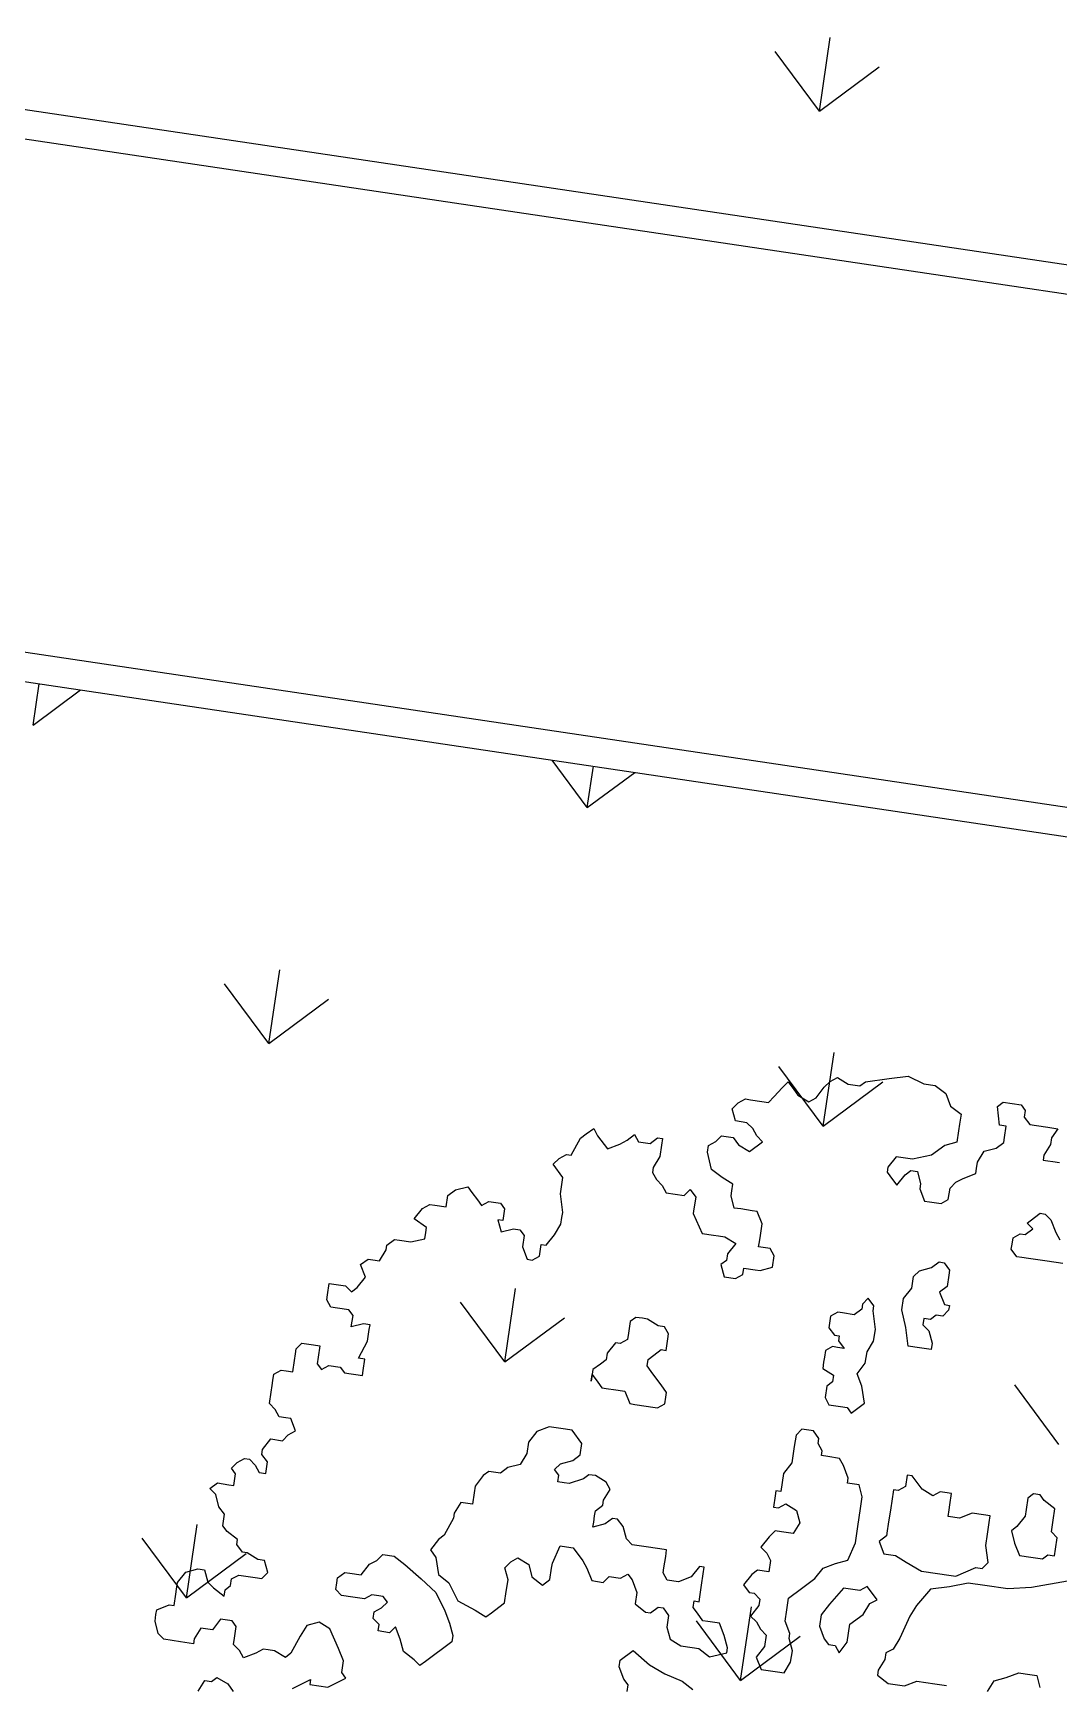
# Model space of a CAD drawing. Header units: millimetres. Extents: x 338 to 506, y 179 to 335.
# Drawn here: x 373.91 to 379.17, y 212.67 to 221.14 of the extents above; entities that cross this region are included whole.
import ezdxf

# ---------------------------------------------------------------- set-up
doc = ezdxf.new("R2010")
doc.units = ezdxf.units.MM
for name, color, linetype in [('ANDEN', 251, 'Continuous'), ('ARBOL-TOP', 3, 'Continuous'), ('MUROS', 32, 'Continuous')]:
    doc.layers.add(name, color=color, linetype=linetype)

# ---------------------------------------------------------------- blocks, each defined once
blk = doc.blocks.new('*X894')
at = {"color": 0}
for p, q in [((32.6423, 116.9213), (32.8566, 116.7071)), ((32.6423, 116.9213), (32.8566, 116.9213)), ((28.3318, 115.4845), (28.6012, 115.7539)), ((31.2055, 115.4845), (31.4749, 115.7539)), ((28.3318, 115.4845), (28.6012, 115.2151)), ((28.3318, 115.4845), (28.7128, 115.4845)), ((31.2055, 115.4845), (31.4749, 115.2151)), ((31.2055, 115.4845), (31.5865, 115.4845)), ((29.7687, 114.0477), (30.0381, 114.3171)), ((32.6423, 114.0477), (32.8566, 114.262)), ((29.7687, 114.0477), (30.0381, 113.7783)), ((29.7687, 114.0477), (30.1497, 114.0477)), ((32.6423, 114.0477), (32.8566, 113.8334)), ((32.6423, 114.0477), (32.8566, 114.0477)), ((28.3318, 112.6108), (28.6012, 112.8802)), ((31.2055, 112.6108), (31.4749, 112.8802)), ((28.3318, 112.6108), (28.6012, 112.3414)), ((28.3318, 112.6108), (28.7128, 112.6108)), ((31.2055, 112.6108), (31.4749, 112.3414)), ((31.2055, 112.6108), (31.5865, 112.6108)), ((29.7687, 111.174), (30.0381, 111.4434))]:
    blk.add_line(p, q, dxfattribs=at)
blk = doc.blocks.new('*X961')
at = {"color": 0}
for q in [(36.6191, 113.6656), (36.6191, 113.1268), (36.7307, 113.3962)]:
    blk.add_line((36.3497, 113.3962), q, dxfattribs=at)
blk = doc.blocks.new('ARBOLITO')
at = {"linetype": 'ByBlock'}
for points in [[(461.9159, 68.9761), (461.9076, 68.9906), (461.8931, 69.0135), (461.8785, 69.0197), (461.864, 69.0135), (461.8577, 68.9989), (461.8494, 68.9761), (461.8432, 68.9698), (461.8286, 68.9761), (461.8203, 68.9761), (461.8141, 68.9761), (461.8058, 68.9698), (461.7912, 68.9615), (461.785, 68.9698), (461.7767, 68.9761), (461.7767, 68.9844), (461.7767, 68.9989), (461.7705, 69.0052), (461.7559, 69.0052), (461.7476, 68.9906), (461.7331, 68.9906), (461.7268, 68.9761), (461.7268, 68.9698), (461.7102, 68.9698), (461.6894, 68.9698), (461.6811, 68.9761), (461.6749, 68.9906), (461.6749, 68.9989), (461.6749, 69.0052), (461.6894, 69.0135), (461.6957, 69.0135), (461.6957, 69.028), (461.6957, 69.0343), (461.6957, 69.0426), (461.704, 69.0571), (461.7185, 69.0633), (461.7268, 69.0633), (461.7331, 69.0488), (461.7414, 69.0426), (461.7559, 69.0343), (461.7559, 69.0426), (461.7621, 69.0488), (461.7621, 69.0571), (461.7705, 69.0633), (461.785, 69.0633), (461.7912, 69.0633), (461.7996, 69.0633), (461.8058, 69.0717), (461.7996, 69.0862), (461.7912, 69.0862), (461.7767, 69.0924), (461.7705, 69.0924), (461.7621, 69.1008), (461.7621, 69.107), (461.7476, 69.1153), (461.7414, 69.1215), (461.7414, 69.1361), (461.7331, 69.1444), (461.7268, 69.1589), (461.7185, 69.1652), (461.7268, 69.1735), (461.7414, 69.1735), (461.7476, 69.1735), (461.7476, 69.188), (461.7414, 69.1943), (461.7476, 69.2026), (461.7559, 69.2088), (461.7621, 69.2088), (461.7705, 69.2026), (461.7767, 69.1943), (461.785, 69.1943), (461.785, 69.2088), (461.7767, 69.2171), (461.7767, 69.2233), (461.785, 69.2379), (461.7996, 69.2379), (461.8058, 69.2462), (461.8141, 69.2524), (461.8058, 69.267), (461.7996, 69.267), (461.7912, 69.267), (461.785, 69.2753), (461.7767, 69.2815), (461.7767, 69.2961), (461.7767, 69.3044), (461.7767, 69.3106), (461.7767, 69.3189), (461.785, 69.3252), (461.7912, 69.3252), (461.7996, 69.3252), (461.7996, 69.3397), (461.7996, 69.348), (461.7996, 69.3543), (461.8058, 69.3626), (461.8203, 69.3626), (461.8286, 69.3626), (461.8286, 69.348), (461.8286, 69.3397), (461.8349, 69.3335), (461.8432, 69.3397), (461.8577, 69.3397), (461.864, 69.3335), (461.8723, 69.3335), (461.8785, 69.3335), (461.8868, 69.3335), (461.8868, 69.3397), (461.8868, 69.3543), (461.8785, 69.3543), (461.8868, 69.3771), (461.8868, 69.3917), (461.8868, 69.3979), (461.8785, 69.3979), (461.864, 69.3917), (461.864, 69.4062), (461.8577, 69.4124), (461.8432, 69.4124), (461.8349, 69.4124), (461.8286, 69.4207), (461.8286, 69.427), (461.8286, 69.4415), (461.8432, 69.4415), (461.8494, 69.4415), (461.8577, 69.4353), (461.864, 69.4415), (461.8723, 69.4561), (461.864, 69.4706), (461.8723, 69.4789), (461.8785, 69.4789), (461.8868, 69.4789), (461.8931, 69.4935), (461.8931, 69.4997), (461.9014, 69.508), (461.9076, 69.508), (461.9221, 69.508), (461.9388, 69.5143), (461.9388, 69.5226), (461.9388, 69.5288), (461.9221, 69.5371), (461.9305, 69.5517), (461.9388, 69.5579), (461.945, 69.5579), (461.9595, 69.5579), (461.9595, 69.5724), (461.9679, 69.5807), (461.9824, 69.587), (461.9886, 69.5807), (461.997, 69.5724), (462.0032, 69.5662), (462.0115, 69.5724), (462.026, 69.5724), (462.0323, 69.5662), (462.0323, 69.5517), (462.026, 69.5517), (462.0323, 69.5371), (462.0468, 69.5433), (462.0551, 69.5433), (462.0614, 69.5371), (462.0614, 69.5226), (462.0697, 69.508), (462.0759, 69.508), (462.0842, 69.5143), (462.0842, 69.5288), (462.0905, 69.5288), (462.0988, 69.5433), (462.105, 69.5579), (462.105, 69.5662), (462.105, 69.5724), (462.0988, 69.5953), (462.0988, 69.6161), (462.0842, 69.6306), (462.0905, 69.6389), (462.0988, 69.6452), (462.105, 69.6452), (462.1133, 69.668), (462.1195, 69.6742), (462.1279, 69.6826), (462.1341, 69.6742), (462.1486, 69.6597), (462.1632, 69.668), (462.1715, 69.6742), (462.1798, 69.6826), (462.186, 69.6742), (462.2006, 69.6742), (462.2089, 69.6826), (462.2151, 69.6826), (462.2151, 69.6742), (462.2151, 69.6597), (462.2089, 69.6452), (462.2089, 69.6389), (462.2151, 69.6306), (462.2234, 69.6244), (462.2297, 69.6161), (462.2525, 69.6161), (462.2588, 69.6244), (462.2671, 69.6161), (462.2671, 69.6015), (462.2671, 69.5953), (462.2816, 69.5724), (462.2962, 69.5724), (462.3024, 69.5724), (462.3107, 69.5724), (462.3253, 69.5662), (462.3169, 69.5517), (462.3169, 69.5433), (462.3107, 69.5371), (462.3169, 69.5226), (462.3315, 69.5226), (462.3398, 69.5288), (462.3398, 69.5371), (462.3543, 69.5371), (462.3606, 69.5371), (462.3751, 69.5433), (462.3751, 69.5579), (462.3689, 69.5662), (462.3543, 69.5662), (462.3543, 69.5724), (462.3543, 69.5807), (462.3543, 69.5953), (462.346, 69.6098), (462.3398, 69.6098), (462.3253, 69.6098), (462.3169, 69.6098), (462.3107, 69.6244), (462.3107, 69.6306), (462.3107, 69.6389), (462.2962, 69.6452), (462.2816, 69.6535), (462.2733, 69.6742), (462.2733, 69.6826), (462.2816, 69.6888), (462.2879, 69.6971), (462.3024, 69.6971), (462.3107, 69.6888), (462.3253, 69.6826), (462.3398, 69.6971), (462.3315, 69.7033), (462.3253, 69.7117), (462.3169, 69.7179), (462.3024, 69.7179), (462.2962, 69.7324), (462.3024, 69.7407), (462.3107, 69.747), (462.3169, 69.747), (462.3315, 69.747), (462.3398, 69.747), (462.346, 69.7553), (462.3543, 69.7678), (462.3606, 69.7761), (462.3689, 69.7678), (462.3751, 69.7615), (462.3897, 69.7553), (462.398, 69.7615), (462.4063, 69.7761), (462.4125, 69.7844), (462.4208, 69.7906), (462.4354, 69.7844), (462.4499, 69.7844), (462.4562, 69.7906), (462.4853, 69.7989), (462.5081, 69.8052), (462.5289, 69.7989), (462.5434, 69.7989), (462.558, 69.7906), (462.5663, 69.7761), (462.5808, 69.7678), (462.5808, 69.7553), (462.5808, 69.747), (462.5808, 69.7324), (462.5663, 69.7262), (462.5517, 69.7117), (462.5289, 69.7033), (462.5143, 69.7033), (462.5081, 69.7033), (462.4998, 69.6888), (462.4998, 69.6826), (462.5081, 69.6742), (462.5143, 69.668), (462.5227, 69.6826), (462.5289, 69.6888), (462.5372, 69.6888), (462.5434, 69.6742), (462.5434, 69.668), (462.5517, 69.6535), (462.558, 69.6535), (462.5725, 69.6535), (462.5808, 69.6597), (462.5808, 69.6742), (462.5871, 69.6826), (462.5954, 69.6888), (462.6099, 69.6971), (462.6099, 69.7033), (462.6099, 69.7117), (462.6162, 69.7262), (462.6307, 69.7324), (462.639, 69.7407), (462.639, 69.747), (462.639, 69.7615), (462.6307, 69.7615), (462.6245, 69.7844), (462.6307, 69.7906), (462.6536, 69.7906), (462.6598, 69.7844), (462.6598, 69.7761), (462.6681, 69.7678), (462.6764, 69.7678), (462.691, 69.7678), (462.7034, 69.7678), (462.6972, 69.7553), (462.6972, 69.747), (462.691, 69.7324), (462.691, 69.7262), (462.6972, 69.7262), (462.7034, 69.7262), (462.7117, 69.7262)], [(461.7414, 68.9117), (461.7476, 68.9262), (461.7559, 68.9262), (461.7621, 68.9324), (461.7767, 68.9262), (461.785, 68.9179)], [(461.8577, 68.9324), (461.8785, 68.947), (461.8785, 68.9408), (461.9014, 68.9408), (461.9221, 68.9553), (461.9159, 68.9615), (461.9159, 68.9761), (461.9159, 68.9761)], [(461.9159, 68.9761), (461.9076, 68.9906), (461.8931, 69.0135), (461.8785, 69.0197), (461.864, 69.0135), (461.8577, 68.9989), (461.8494, 68.9761), (461.8432, 68.9698), (461.8286, 68.9761), (461.8203, 68.9761), (461.8141, 68.9761), (461.8058, 68.9698), (461.7912, 68.9615), (461.785, 68.9698), (461.7767, 68.9761), (461.7767, 68.9844), (461.7767, 68.9989), (461.7705, 69.0052), (461.7559, 69.0052), (461.7476, 68.9906), (461.7331, 68.9906), (461.7268, 68.9761), (461.7268, 68.9698), (461.7102, 68.9698), (461.6894, 68.9698), (461.6811, 68.9761), (461.6749, 68.9906), (461.6749, 68.9989), (461.6749, 69.0052), (461.6894, 69.0135), (461.6957, 69.0135), (461.6957, 69.028), (461.6957, 69.0343), (461.6957, 69.0426), (461.704, 69.0571), (461.7185, 69.0633), (461.7268, 69.0633), (461.7331, 69.0488), (461.7414, 69.0426), (461.7559, 69.0343), (461.7559, 69.0426), (461.7621, 69.0488), (461.7621, 69.0571), (461.7705, 69.0633), (461.785, 69.0633), (461.7912, 69.0633), (461.7996, 69.0633), (461.8058, 69.0717), (461.7996, 69.0862), (461.7912, 69.0862), (461.7767, 69.0924), (461.7705, 69.0924), (461.7621, 69.1008), (461.7621, 69.107), (461.7476, 69.1153), (461.7414, 69.1215), (461.7414, 69.1361), (461.7331, 69.1444), (461.7268, 69.1589), (461.7185, 69.1652), (461.7268, 69.1735), (461.7414, 69.1735), (461.7476, 69.1735), (461.7476, 69.188), (461.7414, 69.1943), (461.7476, 69.2026), (461.7559, 69.2088), (461.7621, 69.2088), (461.7705, 69.2026), (461.7767, 69.1943), (461.785, 69.1943), (461.785, 69.2088), (461.7767, 69.2171), (461.7767, 69.2233), (461.785, 69.2379), (461.7996, 69.2379), (461.8058, 69.2462), (461.8141, 69.2524), (461.8058, 69.267), (461.7996, 69.267), (461.7912, 69.267), (461.785, 69.2753), (461.7767, 69.2815), (461.7767, 69.2961), (461.7767, 69.3044), (461.7767, 69.3106), (461.7767, 69.3189), (461.785, 69.3252), (461.7912, 69.3252), (461.7996, 69.3252), (461.7996, 69.3397), (461.7996, 69.348), (461.7996, 69.3543), (461.8058, 69.3626), (461.8203, 69.3626), (461.8286, 69.3626), (461.8286, 69.348), (461.8286, 69.3397), (461.8349, 69.3335), (461.8432, 69.3397), (461.8577, 69.3397), (461.864, 69.3335), (461.8723, 69.3335), (461.8785, 69.3335), (461.8868, 69.3335), (461.8868, 69.3397), (461.8868, 69.3543), (461.8785, 69.3543), (461.8868, 69.3771), (461.8868, 69.3917), (461.8868, 69.3979), (461.8785, 69.3979), (461.864, 69.3917), (461.864, 69.4062), (461.8577, 69.4124), (461.8432, 69.4124), (461.8349, 69.4124), (461.8286, 69.4207), (461.8286, 69.427), (461.8286, 69.4415), (461.8432, 69.4415), (461.8494, 69.4415), (461.8577, 69.4353), (461.864, 69.4415), (461.8723, 69.4561), (461.864, 69.4706), (461.8723, 69.4789), (461.8785, 69.4789), (461.8868, 69.4789), (461.8931, 69.4935), (461.8931, 69.4997), (461.9014, 69.508), (461.9076, 69.508), (461.9221, 69.508), (461.9388, 69.5143), (461.9388, 69.5226), (461.9388, 69.5288), (461.9221, 69.5371), (461.9305, 69.5517), (461.9388, 69.5579), (461.945, 69.5579), (461.9595, 69.5579), (461.9595, 69.5724), (461.9679, 69.5807), (461.9824, 69.587), (461.9886, 69.5807), (461.997, 69.5724), (462.0032, 69.5662), (462.0115, 69.5724), (462.026, 69.5724), (462.0323, 69.5662), (462.0323, 69.5517), (462.026, 69.5517), (462.0323, 69.5371), (462.0468, 69.5433), (462.0551, 69.5433), (462.0614, 69.5371), (462.0614, 69.5226), (462.0697, 69.508), (462.0759, 69.508), (462.0842, 69.5143), (462.0842, 69.5288), (462.0905, 69.5288), (462.0988, 69.5433), (462.105, 69.5579), (462.105, 69.5662), (462.105, 69.5724), (462.0988, 69.5953), (462.0988, 69.6161), (462.0842, 69.6306), (462.0905, 69.6389), (462.0988, 69.6452), (462.105, 69.6452), (462.1133, 69.668), (462.1195, 69.6742), (462.1279, 69.6826), (462.1341, 69.6742), (462.1486, 69.6597), (462.1632, 69.668), (462.1715, 69.6742), (462.1798, 69.6826), (462.186, 69.6742), (462.2006, 69.6742), (462.2089, 69.6826), (462.2151, 69.6826), (462.2151, 69.6742), (462.2151, 69.6597), (462.2089, 69.6452), (462.2089, 69.6389), (462.2151, 69.6306), (462.2234, 69.6244), (462.2297, 69.6161), (462.2525, 69.6161), (462.2588, 69.6244), (462.2671, 69.6161), (462.2671, 69.6015), (462.2671, 69.5953), (462.2816, 69.5724), (462.2962, 69.5724), (462.3024, 69.5724), (462.3107, 69.5724), (462.3253, 69.5662), (462.3169, 69.5517), (462.3169, 69.5433), (462.3107, 69.5371), (462.3169, 69.5226), (462.3315, 69.5226), (462.3398, 69.5288), (462.3398, 69.5371), (462.3543, 69.5371), (462.3606, 69.5371), (462.3751, 69.5433), (462.3751, 69.5579), (462.3689, 69.5662), (462.3543, 69.5662), (462.3543, 69.5724), (462.3543, 69.5807), (462.3543, 69.5953), (462.346, 69.6098), (462.3398, 69.6098), (462.3253, 69.6098), (462.3169, 69.6098), (462.3107, 69.6244), (462.3107, 69.6306), (462.3107, 69.6389), (462.2962, 69.6452), (462.2816, 69.6535), (462.2733, 69.6742), (462.2733, 69.6826), (462.2816, 69.6888), (462.2879, 69.6971), (462.3024, 69.6971), (462.3107, 69.6888), (462.3253, 69.6826), (462.3398, 69.6971), (462.3315, 69.7033), (462.3253, 69.7117), (462.3169, 69.7179), (462.3024, 69.7179), (462.2962, 69.7324), (462.3024, 69.7407), (462.3107, 69.747), (462.3169, 69.747), (462.3315, 69.747), (462.3398, 69.747), (462.346, 69.7553), (462.3543, 69.7678), (462.3606, 69.7761), (462.3689, 69.7678), (462.3751, 69.7615), (462.3897, 69.7553), (462.398, 69.7615), (462.4063, 69.7761), (462.4125, 69.7844), (462.4208, 69.7906), (462.4354, 69.7844), (462.4499, 69.7844), (462.4562, 69.7906), (462.4853, 69.7989), (462.5081, 69.8052), (462.5289, 69.7989), (462.5434, 69.7989), (462.558, 69.7906), (462.5663, 69.7761), (462.5808, 69.7678), (462.5808, 69.7553), (462.5808, 69.747), (462.5808, 69.7324), (462.5663, 69.7262), (462.5517, 69.7117), (462.5289, 69.7033), (462.5143, 69.7033), (462.5081, 69.7033), (462.4998, 69.6888), (462.4998, 69.6826), (462.5081, 69.6742), (462.5143, 69.668), (462.5227, 69.6826), (462.5289, 69.6888), (462.5372, 69.6888), (462.5434, 69.6742), (462.5434, 69.668), (462.5517, 69.6535), (462.558, 69.6535), (462.5725, 69.6535), (462.5808, 69.6597), (462.5808, 69.6742), (462.5871, 69.6826), (462.5954, 69.6888), (462.6099, 69.6971), (462.6099, 69.7033), (462.6099, 69.7117), (462.6162, 69.7262), (462.6307, 69.7324), (462.639, 69.7407), (462.639, 69.747), (462.639, 69.7615), (462.6307, 69.7615), (462.6245, 69.7844), (462.6307, 69.7906), (462.6536, 69.7906), (462.6598, 69.7844), (462.6598, 69.7761), (462.6681, 69.7678), (462.6764, 69.7678), (462.691, 69.7678), (462.7034, 69.7678), (462.6972, 69.7553), (462.6972, 69.747), (462.691, 69.7324), (462.691, 69.7262), (462.6972, 69.7262), (462.7034, 69.7262), (462.7117, 69.7262)], [(461.7414, 68.9117), (461.7476, 68.9262), (461.7559, 68.9262), (461.7621, 68.9324), (461.7767, 68.9262), (461.785, 68.9179)], [(461.8577, 68.9324), (461.8785, 68.947), (461.8785, 68.9408), (461.9014, 68.9408), (461.9221, 68.9553), (461.9159, 68.9615), (461.9159, 68.9761)], [(462.7117, 69.6015), (462.6972, 69.6015), (462.691, 69.6015), (462.6827, 69.6015), (462.6764, 69.6015), (462.6681, 69.6098), (462.6681, 69.6161), (462.6681, 69.6244), (462.6764, 69.6306), (462.6827, 69.6306), (462.691, 69.6389), (462.6827, 69.6452), (462.691, 69.6535), (462.6972, 69.6597), (462.7034, 69.6597), (462.7117, 69.6535), (462.7201, 69.6389), (462.7263, 69.6306)], [(462.7346, 69.6015), (462.7263, 69.6015), (462.7117, 69.6015), (462.7117, 69.6015)], [(462.7117, 69.6015), (462.6972, 69.6015), (462.691, 69.6015), (462.6827, 69.6015), (462.6764, 69.6015), (462.6681, 69.6098), (462.6681, 69.6161), (462.6681, 69.6244), (462.6764, 69.6306), (462.6827, 69.6306), (462.691, 69.6389), (462.6827, 69.6452), (462.691, 69.6535), (462.6972, 69.6597), (462.7034, 69.6597), (462.7117, 69.6535), (462.7201, 69.6389), (462.7263, 69.6306)], [(462.7346, 69.6015), (462.7263, 69.6015), (462.7117, 69.6015)], [(462.5725, 69.508), (462.5725, 69.4997), (462.5808, 69.4935), (462.5871, 69.4789), (462.5871, 69.4706), (462.5725, 69.4706), (462.558, 69.4706), (462.5517, 69.4935), (462.5434, 69.5143), (462.5434, 69.5288), (462.5517, 69.5433), (462.5517, 69.5579), (462.558, 69.5662), (462.5725, 69.5724), (462.5808, 69.5807), (462.5871, 69.5807), (462.5954, 69.5724), (462.5954, 69.5662), (462.5954, 69.5517), (462.5871, 69.5433), (462.5954, 69.5288), (462.6016, 69.5288), (462.6016, 69.5226), (462.5954, 69.5143), (462.5871, 69.5143), (462.5808, 69.508), (462.5725, 69.508), (462.5725, 69.508)], [(462.5725, 69.508), (462.5725, 69.4997), (462.5808, 69.4935), (462.5871, 69.4789), (462.5871, 69.4706), (462.5725, 69.4706), (462.558, 69.4706), (462.5517, 69.4935), (462.5434, 69.5143), (462.5434, 69.5288), (462.5517, 69.5433), (462.5517, 69.5579), (462.558, 69.5662), (462.5725, 69.5724), (462.5808, 69.5807), (462.5871, 69.5807), (462.5954, 69.5724), (462.5954, 69.5662), (462.5954, 69.5517), (462.5871, 69.5433), (462.5954, 69.5288), (462.6016, 69.5288), (462.6016, 69.5226), (462.5954, 69.5143), (462.5871, 69.5143), (462.5808, 69.508), (462.5725, 69.508)], [(462.5143, 69.3917), (462.5081, 69.4124), (462.4998, 69.427), (462.5081, 69.4415), (462.5081, 69.4561), (462.5143, 69.4706), (462.5143, 69.4852), (462.5081, 69.508), (462.5081, 69.5143), (462.4998, 69.5226), (462.4936, 69.5143), (462.4936, 69.508), (462.4853, 69.4997), (462.4707, 69.4997), (462.4645, 69.4997), (462.4562, 69.4935), (462.4562, 69.4789), (462.4645, 69.4706), (462.4707, 69.4706), (462.4707, 69.4644), (462.479, 69.4561), (462.4707, 69.4561), (462.4645, 69.4561), (462.4562, 69.4498), (462.4562, 69.4415), (462.4562, 69.4353), (462.4562, 69.427), (462.4707, 69.4207), (462.4707, 69.4124), (462.4645, 69.4062), (462.4645, 69.3917), (462.4707, 69.3833), (462.4853, 69.3833), (462.4936, 69.3833), (462.4998, 69.3771), (462.5143, 69.3917), (462.5143, 69.3917)], [(462.5143, 69.3917), (462.5081, 69.4124), (462.4998, 69.427), (462.5081, 69.4415), (462.5081, 69.4561), (462.5143, 69.4706), (462.5143, 69.4852), (462.5081, 69.508), (462.5081, 69.5143), (462.4998, 69.5226), (462.4936, 69.5143), (462.4936, 69.508), (462.4853, 69.4997), (462.4707, 69.4997), (462.4645, 69.4997), (462.4562, 69.4935), (462.4562, 69.4789), (462.4645, 69.4706), (462.4707, 69.4706), (462.4707, 69.4644), (462.479, 69.4561), (462.4707, 69.4561), (462.4645, 69.4561), (462.4562, 69.4498), (462.4562, 69.4415), (462.4562, 69.4353), (462.4562, 69.427), (462.4707, 69.4207), (462.4707, 69.4124), (462.4645, 69.4062), (462.4645, 69.3917), (462.4707, 69.3833), (462.4853, 69.3833), (462.4936, 69.3833), (462.4998, 69.3771), (462.5143, 69.3917)], [(462.1715, 69.3771), (462.1798, 69.3688), (462.186, 69.3626), (462.1944, 69.3626), (462.2006, 69.3626), (462.2151, 69.3626), (462.2234, 69.348), (462.2297, 69.348), (462.2442, 69.348), (462.2525, 69.348), (462.2588, 69.348), (462.2671, 69.3543), (462.2671, 69.3626), (462.2671, 69.3688), (462.2588, 69.3771), (462.2525, 69.3833), (462.2442, 69.3917), (462.238, 69.3979), (462.238, 69.4062), (462.2442, 69.4124), (462.2525, 69.4207), (462.2588, 69.4207), (462.2588, 69.4353), (462.2588, 69.4415), (462.2525, 69.4498), (462.2442, 69.4498), (462.2297, 69.4561), (462.2234, 69.4561), (462.2151, 69.4561), (462.2089, 69.4498), (462.2089, 69.4353), (462.2089, 69.427), (462.2006, 69.4207), (462.1944, 69.4207), (462.186, 69.4062), (462.186, 69.3979), (462.1798, 69.3917), (462.1715, 69.3833), (462.1715, 69.3688), (462.1715, 69.3771), (462.1715, 69.3771)], [(462.1715, 69.3771), (462.1798, 69.3688), (462.186, 69.3626), (462.1944, 69.3626), (462.2006, 69.3626), (462.2151, 69.3626), (462.2234, 69.348), (462.2297, 69.348), (462.2442, 69.348), (462.2525, 69.348), (462.2588, 69.348), (462.2671, 69.3543), (462.2671, 69.3626), (462.2671, 69.3688), (462.2588, 69.3771), (462.2525, 69.3833), (462.2442, 69.3917), (462.238, 69.3979), (462.238, 69.4062), (462.2442, 69.4124), (462.2525, 69.4207), (462.2588, 69.4207), (462.2588, 69.4353), (462.2588, 69.4415), (462.2525, 69.4498), (462.2442, 69.4498), (462.2297, 69.4561), (462.2234, 69.4561), (462.2151, 69.4561), (462.2089, 69.4498), (462.2089, 69.4353), (462.2089, 69.427), (462.2006, 69.4207), (462.1944, 69.4207), (462.186, 69.4062), (462.186, 69.3979), (462.1798, 69.3917), (462.1715, 69.3833), (462.1715, 69.3688), (462.1715, 69.3771)], [(462.5808, 69.0571), (462.5954, 69.0488), (462.6162, 69.0488), (462.6307, 69.0571), (462.6536, 69.0571), (462.6681, 69.0571)], [(462.7201, 69.0571), (462.7263, 69.0717), (462.7408, 69.0779), (462.7554, 69.0862), (462.7637, 69.0862), (462.7782, 69.0862), (462.7845, 69.0717)], [(462.799, 69.2088), (462.7554, 69.1943), (462.7263, 69.188), (462.6972, 69.188), (462.6764, 69.188), (462.6536, 69.1797), (462.6307, 69.1735), (462.6162, 69.1506), (462.6099, 69.1361), (462.6016, 69.107), (462.5954, 69.0924), (462.5871, 69.0862), (462.5871, 69.0779), (462.5808, 69.0633), (462.5808, 69.0571), (462.5808, 69.0571)], [(462.5808, 69.0571), (462.5954, 69.0488), (462.6162, 69.0488), (462.6307, 69.0571), (462.6536, 69.0571), (462.6681, 69.0571)], [(462.7201, 69.0571), (462.7263, 69.0717), (462.7408, 69.0779), (462.7554, 69.0862), (462.7637, 69.0862), (462.7782, 69.0862), (462.7845, 69.0717)], [(462.799, 69.2088), (462.7554, 69.1943), (462.7263, 69.188), (462.6972, 69.188), (462.6764, 69.188), (462.6536, 69.1797), (462.6307, 69.1735), (462.6162, 69.1506), (462.6099, 69.1361), (462.6016, 69.107), (462.5954, 69.0924), (462.5871, 69.0862), (462.5871, 69.0779), (462.5808, 69.0633), (462.5808, 69.0571)], [(462.4645, 69.0924), (462.4562, 69.107), (462.4562, 69.1215), (462.4562, 69.1361), (462.4707, 69.1506), (462.4853, 69.1652), (462.4936, 69.1797), (462.5081, 69.188), (462.5227, 69.1943), (462.5289, 69.2171), (462.5289, 69.2379), (462.5289, 69.2607), (462.5289, 69.2753), (462.5227, 69.2898), (462.5081, 69.2898), (462.5081, 69.2961), (462.4998, 69.3106), (462.4936, 69.3189), (462.479, 69.3189), (462.4707, 69.3189), (462.4707, 69.3252), (462.4645, 69.3335), (462.4645, 69.3397), (462.4562, 69.348), (462.4416, 69.348), (462.4354, 69.3397), (462.4354, 69.3252), (462.4354, 69.3044), (462.4271, 69.2898), (462.4271, 69.267), (462.4208, 69.267), (462.4208, 69.2607), (462.4208, 69.2462), (462.4271, 69.2462), (462.4354, 69.2524), (462.4499, 69.2462), (462.4562, 69.2317), (462.4499, 69.2171), (462.4354, 69.2171), (462.4271, 69.2171), (462.4208, 69.2088), (462.4125, 69.1943), (462.4208, 69.188), (462.4271, 69.1797), (462.4271, 69.1652), (462.4125, 69.1652), (462.4063, 69.1589), (462.398, 69.1444), (462.4063, 69.1361), (462.4125, 69.1361), (462.4208, 69.1298), (462.4208, 69.1215), (462.4125, 69.107), (462.4208, 69.1008), (462.4271, 69.0924), (462.4354, 69.0862), (462.4354, 69.0717), (462.4271, 69.0571), (462.4354, 69.0426), (462.4416, 69.0426), (462.4562, 69.0426), (462.4645, 69.0426), (462.4707, 69.0571), (462.4707, 69.0717), (462.4645, 69.0862), (462.4645, 69.0924), (462.4645, 69.0924)], [(462.4645, 69.0924), (462.4562, 69.107), (462.4562, 69.1215), (462.4562, 69.1361), (462.4707, 69.1506), (462.4853, 69.1652), (462.4936, 69.1797), (462.5081, 69.188), (462.5227, 69.1943), (462.5289, 69.2171), (462.5289, 69.2379), (462.5289, 69.2607), (462.5289, 69.2753), (462.5227, 69.2898), (462.5081, 69.2898), (462.5081, 69.2961), (462.4998, 69.3106), (462.4936, 69.3189), (462.479, 69.3189), (462.4707, 69.3189), (462.4707, 69.3252), (462.4645, 69.3335), (462.4645, 69.3397), (462.4562, 69.348), (462.4416, 69.348), (462.4354, 69.3397), (462.4354, 69.3252), (462.4354, 69.3044), (462.4271, 69.2898), (462.4271, 69.267), (462.4208, 69.267), (462.4208, 69.2607), (462.4208, 69.2462), (462.4271, 69.2462), (462.4354, 69.2524), (462.4499, 69.2462), (462.4562, 69.2317), (462.4499, 69.2171), (462.4354, 69.2171), (462.4271, 69.2171), (462.4208, 69.2088), (462.4125, 69.1943), (462.4208, 69.188), (462.4271, 69.1797), (462.4271, 69.1652), (462.4125, 69.1652), (462.4063, 69.1589), (462.398, 69.1444), (462.4063, 69.1361), (462.4125, 69.1361), (462.4208, 69.1298), (462.4208, 69.1215), (462.4125, 69.107), (462.4208, 69.1008), (462.4271, 69.0924), (462.4354, 69.0862), (462.4354, 69.0717), (462.4271, 69.0571), (462.4354, 69.0426), (462.4416, 69.0426), (462.4562, 69.0426), (462.4645, 69.0426), (462.4707, 69.0571), (462.4707, 69.0717), (462.4645, 69.0862), (462.4645, 69.0924)], [(462.3897, 69.0571), (462.3897, 69.0633), (462.3834, 69.0779), (462.3751, 69.0924), (462.3606, 69.0924), (462.3543, 69.0924), (462.346, 69.1008), (462.3398, 69.107), (462.3398, 69.1153), (462.346, 69.1153), (462.346, 69.1215), (462.346, 69.1361), (462.346, 69.1506), (462.346, 69.1589), (462.3398, 69.1589), (462.3315, 69.1444), (462.3169, 69.1361), (462.3024, 69.1361), (462.2962, 69.1444), (462.2962, 69.1506), (462.2962, 69.1652), (462.2962, 69.1735), (462.2816, 69.1735), (462.2733, 69.1735), (462.2671, 69.1735), (462.2525, 69.1735), (462.2442, 69.1797), (462.238, 69.1943), (462.2297, 69.2026), (462.2234, 69.2026), (462.2151, 69.1943), (462.2006, 69.188), (462.2006, 69.1943), (462.2006, 69.2026), (462.2006, 69.2088), (462.2089, 69.2171), (462.2089, 69.2233), (462.2151, 69.2379), (462.2089, 69.2462), (462.1944, 69.2524), (462.186, 69.2524), (462.1798, 69.2462), (462.1632, 69.2379), (462.1569, 69.2379), (462.1486, 69.2379), (462.1486, 69.2462), (462.1424, 69.2524), (462.1486, 69.2607), (462.1632, 69.267), (462.1715, 69.2753), (462.1715, 69.2898), (462.1569, 69.3044), (462.1424, 69.3044), (462.1279, 69.3044), (462.1133, 69.2961), (462.105, 69.2815), (462.105, 69.267), (462.0988, 69.2524), (462.0842, 69.2462), (462.0759, 69.2379), (462.0614, 69.2379), (462.0551, 69.2317), (462.0468, 69.2171), (462.0468, 69.2088), (462.0468, 69.1943), (462.0323, 69.1943), (462.026, 69.1797), (462.026, 69.1735), (462.0177, 69.1506), (462.0115, 69.1444), (462.0032, 69.1298), (462.0115, 69.1215), (462.0177, 69.1008), (462.0323, 69.0924), (462.0468, 69.0717), (462.0697, 69.0633), (462.0842, 69.0571), (462.0905, 69.0633), (462.0988, 69.0717), (462.105, 69.0779), (462.105, 69.0924), (462.105, 69.107), (462.0988, 69.1215), (462.105, 69.1298), (462.1133, 69.1361), (462.1279, 69.1298), (462.1341, 69.1153), (462.1486, 69.107), (462.1569, 69.1153), (462.1569, 69.1298), (462.1569, 69.1361), (462.1632, 69.1589), (462.1715, 69.1589), (462.1798, 69.1589), (462.1944, 69.1444), (462.2006, 69.1361), (462.2089, 69.1215), (462.2234, 69.1215), (462.2297, 69.1298), (462.2442, 69.1298), (462.2525, 69.1361), (462.2588, 69.1298), (462.2671, 69.1153), (462.2671, 69.1008), (462.2816, 69.0924), (462.2879, 69.0924), (462.2962, 69.1008), (462.3024, 69.1008), (462.3107, 69.0924), (462.3107, 69.0779), (462.3169, 69.0633), (462.3315, 69.0571), (462.346, 69.0571), (462.3543, 69.0571), (462.3689, 69.0488), (462.3897, 69.0571), (462.3897, 69.0571)], [(462.3897, 69.0571), (462.3897, 69.0633), (462.3834, 69.0779), (462.3751, 69.0924), (462.3606, 69.0924), (462.3543, 69.0924), (462.346, 69.1008), (462.3398, 69.107), (462.3398, 69.1153), (462.346, 69.1153), (462.346, 69.1215), (462.346, 69.1361), (462.346, 69.1506), (462.346, 69.1589), (462.3398, 69.1589), (462.3315, 69.1444), (462.3169, 69.1361), (462.3024, 69.1361), (462.2962, 69.1444), (462.2962, 69.1506), (462.2962, 69.1652), (462.2962, 69.1735), (462.2816, 69.1735), (462.2733, 69.1735), (462.2671, 69.1735), (462.2525, 69.1735), (462.2442, 69.1797), (462.238, 69.1943), (462.2297, 69.2026), (462.2234, 69.2026), (462.2151, 69.1943), (462.2006, 69.188), (462.2006, 69.1943), (462.2006, 69.2026), (462.2006, 69.2088), (462.2089, 69.2171), (462.2089, 69.2233), (462.2151, 69.2379), (462.2089, 69.2462), (462.1944, 69.2524), (462.186, 69.2524), (462.1798, 69.2462), (462.1632, 69.2379), (462.1569, 69.2379), (462.1486, 69.2379), (462.1486, 69.2462), (462.1424, 69.2524), (462.1486, 69.2607), (462.1632, 69.267), (462.1715, 69.2753), (462.1715, 69.2898), (462.1569, 69.3044), (462.1424, 69.3044), (462.1279, 69.3044), (462.1133, 69.2961), (462.105, 69.2815), (462.105, 69.267), (462.0988, 69.2524), (462.0842, 69.2462), (462.0759, 69.2379), (462.0614, 69.2379), (462.0551, 69.2317), (462.0468, 69.2171), (462.0468, 69.2088), (462.0468, 69.1943), (462.0323, 69.1943), (462.026, 69.1797), (462.026, 69.1735), (462.0177, 69.1506), (462.0115, 69.1444), (462.0032, 69.1298), (462.0115, 69.1215), (462.0177, 69.1008), (462.0323, 69.0924), (462.0468, 69.0717), (462.0697, 69.0633), (462.0842, 69.0571), (462.0905, 69.0633), (462.0988, 69.0717), (462.105, 69.0779), (462.105, 69.0924), (462.105, 69.107), (462.0988, 69.1215), (462.105, 69.1298), (462.1133, 69.1361), (462.1279, 69.1298), (462.1341, 69.1153), (462.1486, 69.107), (462.1569, 69.1153), (462.1569, 69.1298), (462.1569, 69.1361), (462.1632, 69.1589), (462.1715, 69.1589), (462.1798, 69.1589), (462.1944, 69.1444), (462.2006, 69.1361), (462.2089, 69.1215), (462.2234, 69.1215), (462.2297, 69.1298), (462.2442, 69.1298), (462.2525, 69.1361), (462.2588, 69.1298), (462.2671, 69.1153), (462.2671, 69.1008), (462.2816, 69.0924), (462.2879, 69.0924), (462.2962, 69.1008), (462.3024, 69.1008), (462.3107, 69.0924), (462.3107, 69.0779), (462.3169, 69.0633), (462.3315, 69.0571), (462.346, 69.0571), (462.3543, 69.0571), (462.3689, 69.0488), (462.3897, 69.0571)], [(462.6972, 69.2171), (462.691, 69.2379), (462.691, 69.2524), (462.691, 69.267), (462.691, 69.2753), (462.6827, 69.2753), (462.6681, 69.2753), (462.6536, 69.267), (462.639, 69.267), (462.639, 69.2753), (462.639, 69.2815), (462.639, 69.2961), (462.6307, 69.2961), (462.6245, 69.2961), (462.6162, 69.2898), (462.6016, 69.2961), (462.5871, 69.3106), (462.5808, 69.3106), (462.5808, 69.2961), (462.5725, 69.2898), (462.5663, 69.2898), (462.5663, 69.2753), (462.5663, 69.267), (462.5663, 69.2462), (462.5663, 69.2379), (462.5663, 69.2317), (462.558, 69.2233), (462.5663, 69.2088), (462.5808, 69.2088), (462.5954, 69.2026), (462.6162, 69.1943), (462.6536, 69.1943), (462.6598, 69.1943), (462.6827, 69.2088), (462.691, 69.2088), (462.6972, 69.2171), (462.6972, 69.2171)], [(462.6972, 69.2171), (462.691, 69.2379), (462.691, 69.2524), (462.691, 69.267), (462.691, 69.2753), (462.6827, 69.2753), (462.6681, 69.2753), (462.6536, 69.267), (462.639, 69.267), (462.639, 69.2753), (462.639, 69.2815), (462.639, 69.2961), (462.6307, 69.2961), (462.6245, 69.2961), (462.6162, 69.2898), (462.6016, 69.2961), (462.5871, 69.3106), (462.5808, 69.3106), (462.5808, 69.2961), (462.5725, 69.2898), (462.5663, 69.2898), (462.5663, 69.2753), (462.5663, 69.267), (462.5663, 69.2462), (462.5663, 69.2379), (462.5663, 69.2317), (462.558, 69.2233), (462.5663, 69.2088), (462.5808, 69.2088), (462.5954, 69.2026), (462.6162, 69.1943), (462.6536, 69.1943), (462.6598, 69.1943), (462.6827, 69.2088), (462.691, 69.2088), (462.6972, 69.2171)], [(462.7782, 69.2462), (462.7782, 69.2607), (462.7699, 69.267), (462.7699, 69.2815), (462.7699, 69.2961), (462.7554, 69.3044), (462.7491, 69.3106), (462.7408, 69.3106), (462.7346, 69.3044), (462.7346, 69.2898), (462.7346, 69.2815), (462.7263, 69.267), (462.7201, 69.2607), (462.7263, 69.2462), (462.7346, 69.2317), (462.7491, 69.2317), (462.7637, 69.2317), (462.7699, 69.2379), (462.7782, 69.2379), (462.7782, 69.2462), (462.7782, 69.2462)], [(462.7782, 69.2462), (462.7782, 69.2607), (462.7699, 69.267), (462.7699, 69.2815), (462.7699, 69.2961), (462.7554, 69.3044), (462.7491, 69.3106), (462.7408, 69.3106), (462.7346, 69.3044), (462.7346, 69.2898), (462.7346, 69.2815), (462.7263, 69.267), (462.7201, 69.2607), (462.7263, 69.2462), (462.7346, 69.2317), (462.7491, 69.2317), (462.7637, 69.2317), (462.7699, 69.2379), (462.7782, 69.2379), (462.7782, 69.2462)], [(462.5289, 69.0779), (462.5372, 69.0924), (462.5372, 69.1153), (462.5517, 69.1298), (462.558, 69.1444), (462.5663, 69.1506), (462.558, 69.1589), (462.5517, 69.1652), (462.5434, 69.1589), (462.5227, 69.1589), (462.5081, 69.1361), (462.4998, 69.1215), (462.4998, 69.107), (462.5081, 69.0924), (462.5143, 69.0862), (462.5227, 69.0862), (462.5289, 69.0779), (462.5289, 69.0779)], [(462.5289, 69.0779), (462.5372, 69.0924), (462.5372, 69.1153), (462.5517, 69.1298), (462.558, 69.1444), (462.5663, 69.1506), (462.558, 69.1589), (462.5517, 69.1652), (462.5434, 69.1589), (462.5227, 69.1589), (462.5081, 69.1361), (462.4998, 69.1215), (462.4998, 69.107), (462.5081, 69.0924), (462.5143, 69.0862), (462.5227, 69.0862), (462.5289, 69.0779)], [(462.0177, 68.9906), (462.0115, 68.9844), (462.0032, 68.9906), (461.9886, 68.9989), (461.9824, 69.0135), (461.9741, 69.028), (461.9679, 69.0197), (461.9533, 69.0197), (461.9533, 69.028), (461.945, 69.0343), (461.945, 69.0426), (461.9533, 69.0488), (461.9595, 69.0571), (461.9533, 69.0633), (461.945, 69.0633), (461.9388, 69.0633), (461.9305, 69.0571), (461.9159, 69.0571), (461.9014, 69.0571), (461.8931, 69.0633), (461.8931, 69.0717), (461.8931, 69.0779), (461.9014, 69.0862), (461.9076, 69.0862), (461.9221, 69.0862), (461.9305, 69.1008), (461.9388, 69.107), (461.945, 69.1153), (461.9595, 69.1153), (461.9741, 69.107), (461.997, 69.0924), (462.0177, 69.0779), (462.0323, 69.0571), (462.0406, 69.0426), (462.0468, 69.028), (462.0468, 69.0197), (462.0177, 68.9906), (462.0177, 68.9906)], [(462.0177, 68.9906), (462.0115, 68.9844), (462.0032, 68.9906), (461.9886, 68.9989), (461.9824, 69.0135), (461.9741, 69.028), (461.9679, 69.0197), (461.9533, 69.0197), (461.9533, 69.028), (461.945, 69.0343), (461.945, 69.0426), (461.9533, 69.0488), (461.9595, 69.0571), (461.9533, 69.0633), (461.945, 69.0633), (461.9388, 69.0633), (461.9305, 69.0571), (461.9159, 69.0571), (461.9014, 69.0571), (461.8931, 69.0633), (461.8931, 69.0717), (461.8931, 69.0779), (461.9014, 69.0862), (461.9076, 69.0862), (461.9221, 69.0862), (461.9305, 69.1008), (461.9388, 69.107), (461.945, 69.1153), (461.9595, 69.1153), (461.9741, 69.107), (461.997, 69.0924), (462.0177, 69.0779), (462.0323, 69.0571), (462.0406, 69.0426), (462.0468, 69.028), (462.0468, 69.0197), (462.0177, 68.9906)], [(462.2733, 68.9906), (462.2733, 68.9989), (462.2671, 69.0052), (462.2588, 69.0197), (462.2588, 69.028), (462.2733, 69.0426), (462.2962, 69.028), (462.3169, 69.0197), (462.3398, 69.0135), (462.3543, 69.0052)], [(462.2733, 68.9906), (462.2733, 68.9989), (462.2671, 69.0052), (462.2588, 69.0197), (462.2588, 69.028), (462.2733, 69.0426), (462.2962, 69.028), (462.3169, 69.0197), (462.3398, 69.0135), (462.3543, 69.0052)]]:
    blk.add_lwpolyline(points, dxfattribs=at)
blk = doc.blocks.new('A$C7152A42C')
at = {"layer": 'ANDEN'}
for points in [[(54.93114, 140.52352), (33.00663, 141.9156), (33.00663, 108.85105), (27.5977, 108.85105), (27.5977, 104.3339), (27.5977, 104.2339), (27.5977, 104.2839), (27.5977, 104.2839), (27.5977, 103.76938), (27.5977, 103.76938), (27.5977, 103.71938), (27.5977, 97.50321), (27.5977, 97.40321), (28.41845, 97.40321), (28.41845, 84.11147)], [(54.78114, 140.68335), (32.85663, 142.07542), (32.85663, 109.00105), (27.4477, 109.00105), (27.4477, 104.3339), (27.4477, 104.0839), (27.4477, 104.1339), (27.4477, 103.91938), (27.4477, 103.86938), (27.4477, 97.50321), (27.4477, 97.25321), (28.26845, 97.25321), (28.26845, 84.26147)]]:
    blk.add_lwpolyline(points, dxfattribs=at)
for points in [[(35.6068, 108.85105), (35.6068, 137.74245), (46.1704, 137.07172), (46.1704, 123.85105), (47.1704, 123.85105), (47.1704, 118.85105), (46.1704, 118.85105), (46.1704, 113.85105), (47.1704, 113.85105), (47.1704, 108.85105)], [(35.7568, 109.00105), (35.7568, 137.58262), (46.0204, 136.93094), (46.0204, 123.70105), (47.0204, 123.70105), (47.0204, 119.00105), (46.0204, 119.00105), (46.0204, 113.70105), (47.0204, 113.70105), (47.0204, 109.00105)]]:
    blk.add_lwpolyline(points, close=True, dxfattribs=at)
at = {"layer": 'ANDEN', "color": 251, "linetype": 'Continuous'}
for name in ['*X894', '*X961']:
    blk.add_blockref(name, (0, 0), dxfattribs=at)
at = {"layer": 'ARBOL-TOP', "color": 3, "linetype": 'ByBlock', "xscale": 4.090679926752369, "yscale": 4.090679926752369, "zscale": 4.090679926752369, "rotation": 270}
blk.add_blockref('ARBOLITO', (-254.02862, 2004.19013), dxfattribs=at)

msp = doc.modelspace()

# ---------------------------------------------------------------- block references
at = {"layer": 'MUROS', "color": 32, "rotation": 81.53046525965426}
msp.add_blockref('A$C7152A42C', (484.7482, 168.0844), dxfattribs=at)

doc.saveas('drawing.dxf')
